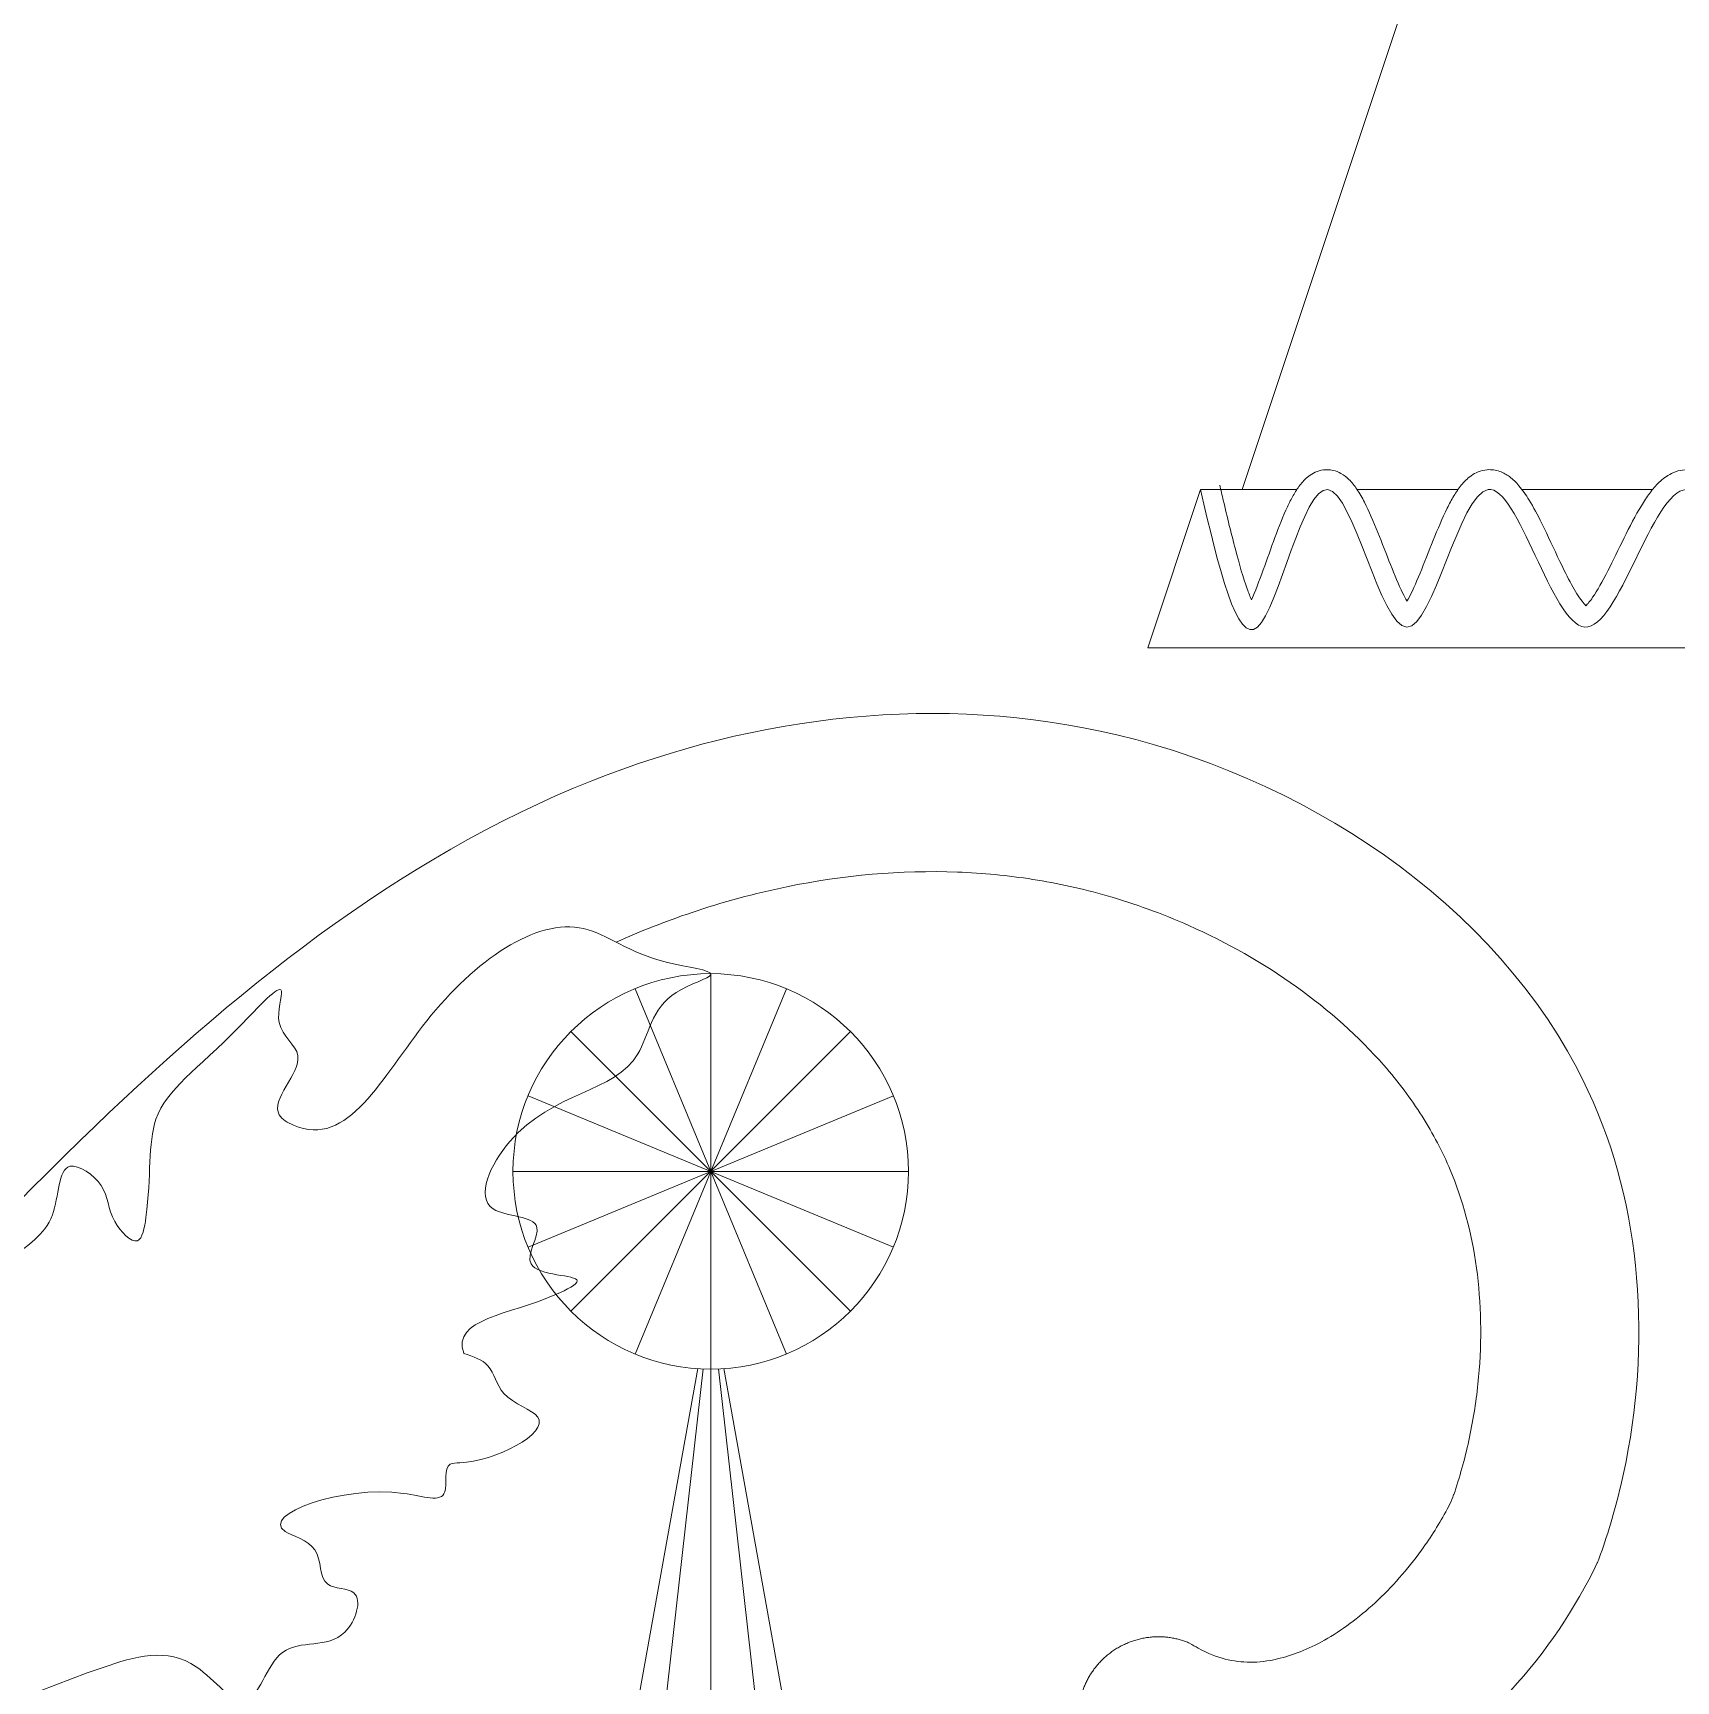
# Model space of a CAD drawing. Header units: inches. Extents: x 193287 to 241687, y 437648 to 550079.
# Drawn here: x 234481.74 to 234502.52, y 464827.87 to 464848.71 of the extents above; entities that cross this region are included whole.
import ezdxf

# ---------------------------------------------------------------- set-up
doc = ezdxf.new("R2010")
doc.units = ezdxf.units.IN
doc.header["$MEASUREMENT"] = 0
doc.linetypes.add('HIDDEN', pattern=[0.375, 0.25, -0.125])
doc.layers.add('CQ SPOT DETAIL DIMENSION', color=9, linetype='Continuous')
doc.layers.add('E-LITE-FIXT-NORM-CEILING', color=3, linetype='Continuous')
doc.layers.add('Glass', color=4, linetype='Continuous', lineweight=0)

# ---------------------------------------------------------------- blocks, each defined once
blk = doc.blocks.new('512')
at = {"layer": 'Glass', "color": 4, "lineweight": 0}
for p, q in [((34255.74447177355, 1016.83919019683), (34255.74447177355, 1036.83919019683)), ((34255.74447177355, 1036.83919019683), (34255.74447177355, 1016.83919019683)), ((34251.9176374499, 1017.600394871717), (34259.57130609721, 1036.077985521942)), ((34259.57130609721, 1017.600394871717), (34251.91763744989, 1036.077985521942)), ((34259.57130609721, 1036.077985521942), (34251.9176374499, 1017.600394871717)), ((34251.9176374499, 1036.077985521941), (34259.57130609721, 1017.600394871715)), ((34248.67340396168, 1019.768122384963), (34262.81553958541, 1033.910258008694)), ((34262.81553958541, 1019.768122384963), (34248.67340396169, 1033.910258008694)), ((34262.81553958542, 1033.910258008696), (34248.67340396169, 1019.768122384967)), ((34248.67340396169, 1033.910258008696), (34262.81553958541, 1019.768122384965)), ((34246.50567644843, 1023.012355873181), (34264.98326709867, 1030.666024520482)), ((34264.98326709867, 1023.012355873178), (34246.50567644843, 1030.66602452048)), ((34264.98326709867, 1030.666024520478), (34246.50567644843, 1023.012355873177)), ((34246.50567644843, 1030.666024520481), (34264.98326709867, 1023.012355873179)), ((34245.74447177355, 1026.83919019683), (34265.74447177355, 1026.83919019683)), ((34265.74447177355, 1026.839190196828), (34245.74447177355, 1026.839190196828)), ((34255.74447177345, 1016.839190196926), (34255.74447177345, 926.8391901969264))]:
    blk.add_line(p, q, dxfattribs=at)
at = {"layer": 'Glass', "lineweight": 0}
for points in [[(34194.19495321577, 1165.327142684094), (34228.86161988244, 1061.327142684092)], [(34226.09684096811, 1061.327142684094), (34230.96980498921, 1061.327142684094), (34233.63647165588, 1053.327142684094), (34141.5282865491, 1053.327142684094)], [(34208.10328557637, 1061.327142684094), (34214.70698761839, 1061.327142684094)], [(34217.94637364132, 1061.327142684094), (34223.04645130247, 1061.327142684094)], [(34231.5282865491, 1053.327142684093), (34231.5282865491, 1053.327142684093), (34051.52828654911, 1053.327142684093)]]:
    blk.add_lwpolyline(points, dxfattribs=at)
at = {"layer": 'Glass', "color": 4, "lineweight": 0}
for points in [[(34255.74447177345, 926.8391901969264), (34243.33167123148, 951.3584539117401), (34255.08759933049, 1016.860787589507)], [(34247.99446487202, 951.3584539117401), (34255.3572747546, 1016.846689085062)], [(34255.74447177345, 926.8391901969264), (34268.15727231541, 951.3584539117401), (34256.4013442164, 1016.860787589507)], [(34263.49447867491, 951.3584539117401), (34256.1316687923, 1016.846689085062)]]:
    blk.add_lwpolyline(points, dxfattribs=at)
blk.add_circle((34255.74447177355, 1026.83919019683), 10, dxfattribs=at)
at = {"layer": 'Glass', "lineweight": 0}
for points, knots in [([(34201.11766059508, 1055.424096814134), (34201.16698562189, 1055.466980256159), (34201.23061609477, 1055.531001977652), (34201.45438278768, 1055.792959391054), (34201.63851926537, 1056.058663660085), (34202.02034410695, 1056.692520484865), (34202.22000830071, 1057.060782330857), (34202.81272374444, 1058.202989474222), (34203.21375340237, 1059.037021728578), (34203.83591749498, 1060.168742144413), (34204.04435002317, 1060.523234599455), (34204.48686681732, 1061.172978162784), (34204.71788892768, 1061.469260064994), (34205.15032706891, 1061.867003781211), (34205.31838340793, 1061.996522025858), (34205.71629214673, 1062.210572359365), (34205.95048935278, 1062.294845459445), (34206.37524707295, 1062.335805433844), (34206.5494224545, 1062.32566798089), (34206.86783756437, 1062.259779378727), (34207.01423695328, 1062.205889457419), (34207.39230064068, 1062.020049270963), (34207.59077882939, 1061.863809793226), (34207.94419308903, 1061.525005532765), (34208.09969874296, 1061.33986017346), (34208.39452120882, 1060.943814503802), (34208.53330133011, 1060.732587566367), (34208.97406257101, 1060.00759384766), (34209.26127788513, 1059.447859624447), (34209.82519962962, 1058.310236742411), (34210.1008739413, 1057.732890842376), (34210.63686726252, 1056.685095121423), (34210.89972506132, 1056.213573292694), (34211.26465733328, 1055.68261504879), (34211.38753871439, 1055.534201534601), (34211.47748581634, 1055.446222822159)], [43.88675296695956, 43.88675296695956, 43.88675296695956, 43.88675296695956, 44.36240993315153, 44.36240993315153, 45.39324455740539, 45.39324455740539, 46.42407918165925, 46.42407918165925, 48.40033840116585, 48.40033840116585, 49.36670827303708, 49.36670827303708, 50.33307814490828, 50.33307814490828, 50.85809403651322, 50.85809403651322, 51.38310992811813, 51.38310992811813, 51.7155869231367, 51.7155869231367, 52.04806391815526, 52.04806391815526, 52.66707383196201, 52.66707383196201, 53.28608374576873, 53.28608374576873, 53.90509365957547, 53.90509365957547, 55.30739822880764, 55.30739822880764, 56.70970279803981, 56.70970279803981, 58.11200736727196, 58.11200736727196, 58.90574251474746, 58.90574251474746, 58.90574251474746, 58.90574251474746]), ([(34211.47748581634, 1055.446222822159), (34211.5316319097, 1055.500946949156), (34211.59811509411, 1055.577900435883), (34211.82949243009, 1055.88385187406), (34212.01484613532, 1056.182953201583), (34212.39525554909, 1056.879277369664), (34212.59212673893, 1057.276909998549), (34213.09080722993, 1058.320292380682), (34213.39512758281, 1058.989267454689), (34213.91432840826, 1060.034318588052), (34214.12519371175, 1060.434284193835), (34214.50850196836, 1061.057790630988), (34214.67415673997, 1061.299500867445), (34215.00274887237, 1061.685436187111), (34215.15542638348, 1061.840061385074), (34215.48215697884, 1062.080707950638), (34215.64233602711, 1062.174902055685), (34216.02386459087, 1062.309402708542), (34216.2481896068, 1062.346316908602), (34216.63392000173, 1062.314135580409), (34216.78754982067, 1062.274633544909), (34217.05590512504, 1062.166886348199), (34217.17350021697, 1062.099269531479), (34217.48136705028, 1061.883549246033), (34217.63780760583, 1061.721232189289), (34217.91761272025, 1061.378637713535), (34218.04013601261, 1061.196256402459), (34218.27247805145, 1060.809220804641), (34218.38173922172, 1060.604481196941), (34218.73711084543, 1059.886418846277), (34218.96972626488, 1059.328138944381), (34219.4244664927, 1058.194770735527), (34219.64570948344, 1057.620339817156), (34220.07505565547, 1056.578132902799), (34220.28562938681, 1056.108586858533), (34220.48876834939, 1055.741622093666), (34220.50611054864, 1055.71104829005), (34220.52311965179, 1055.681818000601)], [61.28830414827283, 61.28830414827283, 61.28830414827283, 61.28830414827283, 61.76117374062571, 61.76117374062571, 62.80401695246666, 62.80401695246666, 63.84686016430765, 63.84686016430765, 65.41639323259801, 65.41639323259801, 66.46903140119898, 66.46903140119898, 67.22456621765761, 67.22456621765761, 67.78827964450733, 67.78827964450733, 68.20732456860866, 68.20732456860866, 68.62636949271004, 68.62636949271004, 68.91589637841795, 68.91589637841795, 69.2054232641259, 69.2054232641259, 69.76966704421366, 69.76966704421366, 70.33391082430143, 70.33391082430143, 70.89815460438919, 70.89815460438919, 72.22373620748094, 72.22373620748094, 73.54931781057265, 73.54931781057265, 74.87489941366441, 74.87489941366441, 75.00075479506457, 75.00075479506457, 75.00075479506457, 75.00075479506457]), ([(34220.52311965179, 1055.681818000601), (34220.5937355171, 1055.802822497064), (34220.66977853461, 1055.946677371355), (34220.94179963056, 1056.503354800527), (34221.14896700411, 1056.999456668997), (34221.56900954525, 1058.056622594033), (34221.78281291739, 1058.618469765476), (34222.21815526345, 1059.70164434736), (34222.43826024214, 1060.221798473115), (34222.7953622681, 1060.919468864497), (34222.92028088255, 1061.140578774714), (34223.17668757301, 1061.519939570414), (34223.30285608528, 1061.683310626035), (34223.57451247472, 1061.947708577976), (34223.70541446692, 1062.054630206821), (34223.98767388877, 1062.209167123274), (34224.12226655873, 1062.264406013383), (34224.42538670717, 1062.33037637662), (34224.59298600799, 1062.337887546823), (34224.90187834084, 1062.298490775984), (34225.0444032745, 1062.253871456367), (34225.29282959962, 1062.140981233686), (34225.39969000732, 1062.073209571448), (34225.67881986144, 1061.860892928769), (34225.817982127, 1061.706086117728), (34226.06676969778, 1061.38224143532), (34226.17520851953, 1061.211336824411), (34226.3807646142, 1060.849184134274), (34226.47733298929, 1060.65791063544), (34226.79396496592, 1059.980360682532), (34227.00160605732, 1059.449405123237), (34227.40644242864, 1058.356451905873), (34227.60266918558, 1057.795284385757), (34228.00373822113, 1056.689070310196), (34228.20890372728, 1056.15071377241), (34228.39307444272, 1055.748536770709)], [78.46671458855761, 78.46671458855761, 78.46671458855761, 78.46671458855761, 78.98499933223569, 78.98499933223569, 80.26474114732895, 80.26474114732895, 81.54448296242226, 81.54448296242226, 82.82422477751557, 82.82422477751557, 83.47916239664005, 83.47916239664005, 84.0291550482139, 84.0291550482139, 84.42406921558937, 84.42406921558937, 84.70068157153587, 84.70068157153587, 84.97729392748231, 84.97729392748231, 85.25390628342882, 85.25390628342882, 85.53051863937527, 85.53051863937527, 86.07391925309194, 86.07391925309194, 86.61731986680859, 86.61731986680859, 87.16072048052523, 87.16072048052523, 88.45271330414124, 88.45271330414124, 89.74470612775723, 89.74470612775723, 91.17964883748944, 91.17964883748944, 91.17964883748944, 91.17964883748944]), ([(34180.51740391634, 1054.208351245808), (34180.66354960169, 1054.222808132954), (34182.42883696061, 1054.856685305454), (34185.87884033463, 1067.76682400104), (34190.75790373758, 1047.553756322519), (34195.91555388868, 1068.277170772389), (34201.10448725214, 1047.370056930414), (34206.40712835883, 1068.353933168734), (34211.49748048657, 1047.329374385181), (34216.49422761972, 1068.254555794262), (34220.49909565259, 1047.590484928475), (34224.5527047031, 1067.782102764555), (34228.17192047755, 1049.381348192235), (34230.04870765733, 1057.394443036302), (34230.96980498921, 1061.327142684093)], [7.661084973752736, 7.661084973752736, 7.661084973752736, 7.661084973752736, 8.430680477206721, 16.94351821073764, 25.4597746150628, 34.10416048090926, 42.79663951045185, 51.53067822099429, 60.17858497130957, 68.68415188608387, 76.76570208499491, 84.78706868912579, 92.6011767541398, 100.1324423685917, 100.1324423685917, 100.1324423685917, 100.1324423685917]), ([(34228.39307444272, 1055.748536770708), (34228.46183538852, 1055.908593239175), (34228.53353892884, 1056.093576512165), (34228.80196571716, 1056.849217150046), (34229.00455487093, 1057.542275357044), (34229.40911917497, 1059.077900808579), (34229.61201040603, 1059.921620169119), (34229.87565335919, 1061.04070001413), (34229.93585486421, 1061.297733950853), (34229.99615408376, 1061.555186351675)], [95.68156281783828, 95.68156281783828, 95.68156281783828, 95.68156281783828, 96.30224853897751, 96.30224853897751, 97.97083000799415, 97.97083000799415, 99.6394114770108, 99.6394114770108, 100.1324423685917, 100.1324423685917, 100.1324423685917, 100.1324423685917]), ([(34254.5370903625, 903.1675579023694), (34244.00457645056, 919.6660006434047), (34206.84523880531, 970.828739757375), (34143.48685789219, 1026.63830375715), (34069.43954681629, 1048.052703757291), (34045.26154631632, 1049.600351937675), (34037.34738314615, 1049.588699560437)], [352.6002880967403, 352.6002880967403, 352.6002880967403, 352.6002880967403, 412.3227326104608, 544.124733454292, 592.2704469736345, 616.4538657526215, 616.4538657526215, 616.4538657526215, 616.4538657526215]), ([(34210.79939051916, 1007.280824855785), (34210.42072495667, 1008.306634031363), (34208.11649693221, 1015.962084462951), (34209.02929281196, 1035.486098974991), (34233.54605592995, 1052.382363066187), (34264.48927227108, 1048.512421798388), (34300.17882093256, 1019.274756784091), (34318.81827598838, 990.8676916626273), (34331.5515622754, 963.6860252932664)], [457.0407268469832, 457.0407268469832, 457.0407268469832, 457.0407268469832, 461.0197023693943, 480.2490317107766, 510.6697647641349, 537.330977243864, 568.9476585478569, 644.3900991078542, 644.3900991078542, 644.3900991078542, 644.3900991078542]), ([(34248.30845829941, 898.0551842039267), (34245.99834469039, 901.6898156788714), (34243.63733857007, 905.296406886234), (34236.20467920402, 916.3087600697718), (34230.95482548078, 923.6185691497127), (34221.81165347886, 935.534223559388), (34218.06360218027, 940.2148037253556), (34206.46030877846, 954.0769472987848), (34198.26039311098, 963.0669066836226), (34180.82028561499, 980.1523500383956), (34171.57932261125, 988.248780659942), (34156.1691449713, 999.9577972611515), (34150.39337001232, 1003.998639453681), (34132.46461241472, 1015.406932862027), (34119.70923049187, 1022.060365119111), (34096.82464252487, 1031.166669801586), (34087.22034026055, 1034.272956197126), (34074.18495501898, 1037.470933912574), (34070.6731606083, 1038.229700126591), (34064.84152050487, 1039.309175447502), (34062.50173983888, 1039.692223001288), (34057.87088678773, 1040.346369876703), (34055.57442826789, 1040.618485277581), (34048.73526121837, 1041.280675053521), (34044.24269367805, 1041.51667864516), (34036.36730166015, 1041.619406770137), (34032.96451975265, 1041.557880651088), (34026.76745516556, 1041.272582640575), (34023.96642760669, 1041.077599076859), (34019.74067154247, 1040.693824870494), (34018.31004902686, 1040.548849548076), (34015.48012320295, 1040.225078782403), (34014.07780128589, 1040.045789779034), (34009.90707448964, 1039.443939923118), (34007.17520606889, 1038.957385602711), (34000.35751903096, 1037.430852140783), (33996.32858831027, 1036.235575198815), (33990.73722790589, 1034.009289839295), (33989.13357758404, 1033.3036228487), (33986.44648896797, 1031.995497956029), (33985.36051399831, 1031.432136270026), (33984.27599464579, 1030.832389261388)], [351.6100528151956, 351.6100528151956, 351.6100528151956, 351.6100528151956, 364.9717931109642, 364.9717931109642, 392.7385086601036, 392.7385086601036, 411.0693823661968, 411.0693823661968, 447.731129778383, 447.731129778383, 484.3928771905694, 484.3928771905694, 505.2473791143547, 505.2473791143547, 546.9563829619249, 546.9563829619249, 575.1022493407453, 575.1022493407453, 585.5336383319643, 585.5336383319643, 592.6141898065893, 592.6141898065893, 599.6947412812145, 599.6947412812145, 613.8558442304645, 613.8558442304645, 624.7955790410546, 624.7955790410546, 633.9090874105798, 633.9090874105798, 638.6002314863807, 638.6002314863807, 643.2913755621818, 643.2913755621818, 652.6736637137835, 652.6736637137835, 667.0639582245049, 667.0639582245049, 672.8901518244314, 672.8901518244314, 676.8489833446713, 676.8489833446713, 676.8489833446713, 676.8489833446713]), ([(34260.53145216131, 1038.430885998627), (34259.28229427904, 1038.989458205623), (34258.01833741435, 1039.486890767113), (34255.14242048163, 1040.45927654781), (34253.5238789646, 1040.900128189791), (34249.02727739505, 1041.823121378897), (34246.12613174006, 1042.082924380999), (34241.98328151251, 1041.927488130617), (34240.70985049057, 1041.806079840235), (34238.18589565736, 1041.409714602593), (34236.93833115158, 1041.135169630813), (34234.29748818538, 1040.376854889613), (34232.91025445589, 1039.873294064279), (34229.63220807856, 1038.420610629381), (34227.78707578722, 1037.372381018401), (34224.44738699987, 1034.981992988769), (34222.95399755661, 1033.640780034365), (34220.97180005767, 1031.376543950874), (34220.32377287527, 1030.514340864145), (34219.48093628497, 1029.187948627759), (34219.2214434427, 1028.740247501408), (34218.74604181455, 1027.834766876606), (34218.53122499834, 1027.379508326881), (34217.70126098708, 1025.399822812748), (34217.25253170692, 1023.724286862636), (34216.76630405482, 1020.177508832448), (34216.7299407139, 1018.308514599318), (34216.98852076744, 1015.479822644187), (34217.13016856713, 1014.521333760592), (34217.51656398467, 1012.631091738314), (34217.76075873251, 1011.700870227681), (34218.19663757763, 1010.357111789463), (34218.10949485062, 1010.627864414627), (34218.2526522613, 1010.241511215021)], [314.5053278371473, 314.5053278371473, 314.5053278371473, 314.5053278371473, 319.3185951631432, 319.3185951631432, 325.2659759949972, 325.2659759949972, 335.719324386916, 335.719324386916, 340.3975232868167, 340.3975232868167, 345.0757221867176, 345.0757221867176, 350.3234114317625, 350.3234114317625, 357.8636529860844, 357.8636529860844, 365.4038945404062, 365.4038945404062, 369.7811717023077, 369.7811717023077, 371.9698102832583, 371.9698102832583, 374.158448864209, 374.158448864209, 381.26417103444, 381.26417103444, 388.3698932046709, 388.3698932046709, 392.0111826484535, 392.0111826484535, 395.6524720922362, 395.6524720922362, 397.4731168141276, 397.4731168141276, 397.4731168141276, 397.4731168141276]), ([(34218.2526522613, 1010.241511215021), (34218.3251972774, 1010.070598604377), (34218.40865547313, 1009.908683679623), (34218.87218063091, 1009.043442624836), (34219.31044300495, 1008.342069645272), (34220.49652047333, 1006.702013413252), (34221.29613819476, 1005.796915831662), (34222.97351001859, 1004.248545750965), (34223.85027812475, 1003.606789754806), (34225.53411131843, 1002.655885265372), (34226.34138698241, 1002.34471832678), (34227.56266748777, 1002.062801593058), (34228.0184434564, 1002.012192469905), (34228.8838287803, 1002.013738204051), (34229.29439130091, 1002.0640775322), (34230.14653996688, 1002.282689182449), (34230.59075727187, 1002.451244692811), (34231.22618663982, 1002.799963059523), (34231.36975990378, 1002.88497712967), (34231.51758028037, 1002.979654179811)], [397.4731168141276, 397.4731168141276, 397.4731168141276, 397.4731168141276, 398.2154554112464, 398.2154554112464, 401.4347228956713, 401.4347228956713, 406.0798321071401, 406.0798321071401, 410.7249413186087, 410.7249413186087, 415.3700505300775, 415.3700505300775, 418.4949645025047, 418.4949645025047, 421.6198784749318, 421.6198784749318, 424.7447924473588, 424.7447924473588, 425.6249112533441, 425.6249112533441, 425.6249112533441, 425.6249112533441]), ([(34235.83233770306, 996.2429733662938), (34231.01287217738, 993.1561676787453), (34220.66939792853, 993.8831250458608), (34213.06841483053, 1002.462138215401), (34210.87466127511, 1007.098079913897), (34210.79939051916, 1007.280824855785)], [428.4253309210317, 428.4253309210317, 428.4253309210317, 428.4253309210317, 442.6717509533012, 456.9454229318174, 457.0407268469832, 457.0407268469832, 457.0407268469832, 457.0407268469832])]:
    blk.add_open_spline(points, degree=3, knots=knots, dxfattribs=at)
for points in [[(34318.03627459629, 972.9949709546692), (34309.95216736782, 988.6638178118911), (34297.61255829106, 1007.411231707475), (34294.57096911663, 1013.880882527925), (34291.04997923718, 1022.476148645138), (34289.04406148371, 1024.632160892865), (34288.14519284701, 1027.094826827786), (34286.57376305801, 1026.117264316461), (34285.88523320206, 1024.299716100915), (34284.74430604223, 1023.332669449073), (34284.30878650308, 1024.513768733817), (34283.80243460341, 1029.471450659584), (34279.57826889207, 1034.158479420334), (34277.45469751769, 1035.956536545617), (34277.57131956393, 1034.362016193768), (34276.62579405585, 1032.689911096495), (34277.56353670798, 1029.695738377641), (34276.84208865793, 1029.170531608309), (34270.10501884982, 1034.450118285706), (34262.16958575942, 1039.115885724132), (34257.92924235931, 1037.404886430838), (34255.7399779053, 1036.798458037737), (34257.49179979578, 1035.889691471845), (34259.4249188998, 1032.778682142538), (34265.90122870036, 1028.35221711677), (34266.73973651504, 1024.938278195261), (34264.53372303494, 1024.005469810666), (34264.83140332016, 1022.157484571285), (34262.4984194031, 1021.296566213497), (34263.5428045519, 1020.620640435644), (34268.23126227958, 1017.636076360717), (34268.22864833623, 1017.628936347597)], [(34268.22864833623, 1017.628936347597), (34267.01219630444, 1017.005003854374), (34266.20989745038, 1015.608202050494), (34264.49194429887, 1014.411586827847), (34268.43629475477, 1012.093100819312), (34268.92037713047, 1012.025585032656), (34269.19069319331, 1010.624718490594), (34271.28407948841, 1010.550896518632), (34277.27119050342, 1008.62948552284), (34275.7633753402, 1007.693609663578), (34275.11672312955, 1005.9562208911), (34273.79387734616, 1005.516711884876), (34274.24553446433, 1003.539600803849), (34277.39572706081, 1002.50639399931), (34279.27228946055, 1000.025953060871), (34281.76407799053, 1001.782117441285), (34286.47459620413, 1001.749941503915), (34308.04831301678, 987.9120411932588), (34321.014745083, 967.1358058232516)]]:
    blk.add_spline(points, degree=3, dxfattribs=at)
blk.add_rational_spline([(34231.51758028037, 1002.979654179811), (34233.42278627411, 1003.783079565213), (34235.39748472552, 1003.169998612635), (34236.51267714372, 1001.428835754392), (34237.62786956185, 999.6876728961142), (34237.35891276749, 997.6375596135756), (34235.83233770306, 996.2429733662938)], [1, 0.8431830624922241, 0.8431830624922241, 0.9999999999999998, 0.8431830624922241, 0.8431830624922241, 1], degree=3, knots=[425.6249112533441, 425.6249112533441, 425.6249112533441, 425.6249112533441, 427.0251210871879, 427.0251210871879, 427.0251210871879, 428.4253309210317, 428.4253309210317, 428.4253309210317, 428.4253309210317], dxfattribs=at)
blk = doc.blocks.new('SMDS')
at = {"layer": 'E-LITE-FIXT-NORM-CEILING', "linetype": 'HIDDEN', "xscale": -0.25, "yscale": 0.25, "zscale": 0.25, "rotation": 359.9999999999999}
blk.add_blockref('512', (393446.6127677489, 478381.0883203208), dxfattribs=at)

msp = doc.modelspace()

# ---------------------------------------------------------------- block references
at = {"layer": 'CQ SPOT DETAIL DIMENSION'}
msp.add_blockref('SMDS', (-150392.3675674785, -13803.48223888048), dxfattribs=at)

doc.saveas('drawing.dxf')
